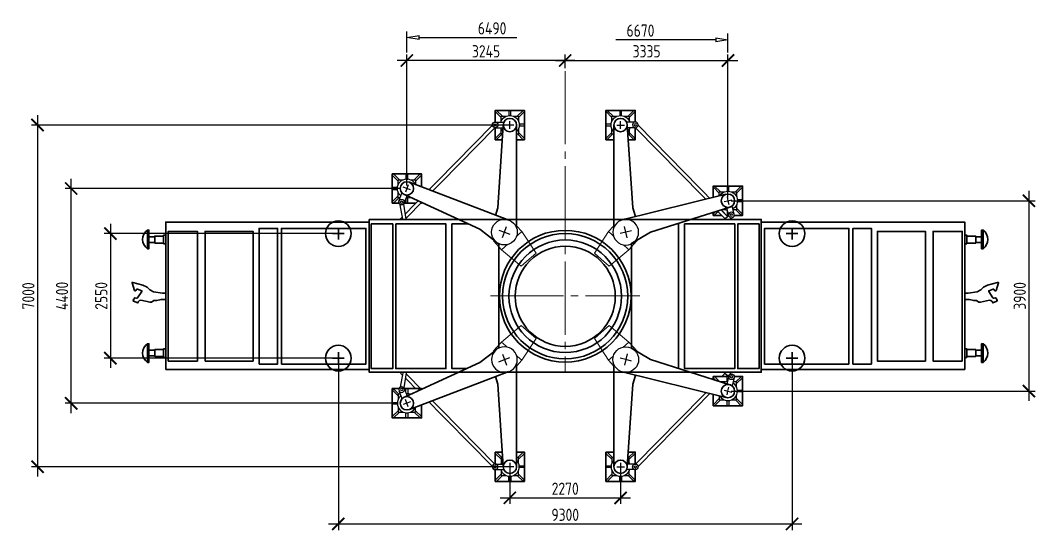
# Model space of a CAD drawing. Header units: millimetres. Extents: x -43929 to 22019, y 6537 to 66314.
# Drawn here: x -42707 to -21895, y 50796 to 61251 of the extents above; entities that cross this region are included whole.
import ezdxf

# ---------------------------------------------------------------- set-up
doc = ezdxf.new("R2010")
doc.units = ezdxf.units.MM
doc.set_wipeout_variables(frame=1)
for name, pattern in [('CENTER', [16, 10, -2, 2, -2]), ('HIDDEN', [9.525, 6.35, -3.175]), ('K5LT_AXLED', [19.5, 15, -1.5, 1.5, -1.5])]:
    doc.linetypes.add(name, pattern=pattern)
for name, color, linetype, lineweight in [('1', 7, 'Continuous', 35), ('axes', 40, 'CENTER', 0), ('dim', 4, 'Continuous', 15), ('hatch2', 7, 'Continuous', 9), ('hid3', 7, 'HIDDEN', 18), ('line2', 7, 'Continuous', 18), ('line3', 7, 'Continuous', 25)]:
    doc.layers.add(name, color=color, linetype=linetype, lineweight=lineweight)
doc.styles.add('ГОСТ 2.304', font='CS_Gost2304.shx')
doc.dimstyles.new('СПДС', dxfattribs={"dimscale": 100, "dimtxt": 2.5, "dimasz": 2.5, "dimexe": 1.25, "dimexo": 0.625, "dimtad": 1, "dimdec": 0, "dimrnd": 0.001, "dimtxsty": 'ГОСТ 2.304', "dimblk": 'ARCHTICK', "dimblk1": 'ARCHTICK', "dimblk2": 'ARCHTICK', "dimcen": 2.5, "dimdle": 2, "dimadec": 0, "dimazin": 2, "dimtfac": 0.75, "dimtdec": 4, "dimtmove": 1, "dimatfit": 3, "dimfxl": 1, "dimtolj": 1, "dimarcsym": 1})

# ---------------------------------------------------------------- blocks, each defined once
blk = doc.blocks.new('A$C5BB45644')
blk.add_wipeout([(-300, -300), (-300, 300), (300, 300), (300, -300)]).dxf.layer = 'hatch2'
at = {"layer": '1', "color": 5, "ltscale": 1000, "true_color": 0x0000ff}
blk.add_lwpolyline([(-300, -300), (300, -300), (300, 300), (-300, 300)], close=True, dxfattribs=at)
at = {"layer": 'line3', "ltscale": 1000}
for points in [[(-153, 179), (-273, 300), (-299, 274), (-179, 153)], [(178, 153), (299, 274), (274, 299), (153, 179)], [(-179, 79), (-179, 179), (-79, 179)], [(79, 179), (178, 179), (178, 79)], [(-179, -153), (-300, -273), (-274, -298), (-164, -189)], [(-49, -189), (-179, -189), (-179, -79)], [(178, -79), (178, -189), (49, -189)], [(164, -189), (275, -300), (300, -274), (178, -153)]]:
    blk.add_lwpolyline(points, dxfattribs=at)
for points in [[(-18, 194), (18, 194), (18, 300), (-18, 300)], [(-194, -18), (-194, 18), (-300, 18), (-300, -18)], [(194, 18), (194, -18), (300, -18), (300, 18)], [(18, -194), (-18, -194), (-18, -300), (18, -300)]]:
    blk.add_lwpolyline(points, close=True, dxfattribs=at)
blk.add_circle((0, 0), 195, dxfattribs=at)
blk = doc.blocks.new('A$C697A24B6')
at = {"layer": 'line2', "ltscale": 1000}
for p, q in [((236, -115), (371, 5)), ((-46, -368), (88, -247))]:
    blk.add_line(p, q, dxfattribs=at)
for points in [[(263, 110), (271, 117), (371, 5), (663, -439), (523, -561), (360, -705), (-46, -368), (-146, -256), (-121, -233)], [(263, 110), (271, 117), (209, 187), (196, 175)], [(-196, -175), (-209, -187), (-146, -256), (-121, -233)]]:
    blk.add_lwpolyline(points, dxfattribs=at)
blk.add_arc((19, 14), 243, 359.7752, 0.2312, dxfattribs=at)
blk = doc.blocks.new('A$C575E5054')
at = {"layer": 'hid3', "ltscale": 1000}
blk.add_blockref('A$C697A24B6', (-1260, 1313), dxfattribs=at)
at = {"layer": 'hid3', "ltscale": 1000, "xscale": -1}
blk.add_blockref('A$C697A24B6', (1260, 1313), dxfattribs=at)
at = {"layer": 'hid3', "ltscale": 1000, "xscale": -1, "rotation": 180}
blk.add_blockref('A$C697A24B6', (-1260, -1313), dxfattribs=at)
at = {"layer": 'hid3', "ltscale": 1000, "rotation": 180}
blk.add_blockref('A$C697A24B6', (1260, -1313), dxfattribs=at)
blk = doc.blocks.new('_ArchTick')
at = {"color": 0, "linetype": 'ByBlock', "const_width": 0.15}
blk.add_lwpolyline([(-0.5, -0.5), (0.5, 0.5)], dxfattribs=at)
blk = doc.blocks.new('*D120')
at = {"layer": 'Defpoints', "color": 0, "ltscale": 1000, "transparency": 16777216}
for p in [(-41664, 57806), (-34784, 57806), (-34784, 53406)]:
    blk.add_point(p, dxfattribs=at)
at = {"layer": 'dim', "color": 0, "lineweight": -2, "ltscale": 1000, "transparency": 16777216}
for p, q in [((-41664, 53206), (-41664, 58006)), ((-34846, 57806), (-41789, 57806)), ((-34846, 53406), (-41789, 53406))]:
    blk.add_line(p, q, dxfattribs=at)
at = {"layer": 'dim', "color": 0, "lineweight": -2, "ltscale": 1000, "transparency": 16777216, "xscale": 250, "yscale": 250, "zscale": 250}
for p, rotation in [((-41664, 57806), 90), ((-41664, 53406), 270)]:
    blk.add_blockref('_ArchTick', p, dxfattribs=dict(at, rotation=rotation))
at = {"layer": 'dim', "color": 0, "ltscale": 1000, "transparency": 16777216, "insert": (-41851, 55606), "char_height": 250, "attachment_point": 5, "rotation": 90, "style": 'ГОСТ 2.304'}
blk.add_mtext('\\A1;4400', dxfattribs=at)
blk = doc.blocks.new('A$C424A34DA')
blk.add_wipeout([(-3358, 1573), (-3256, 1573), (-1421, 3436), (-1257, 3436), (-1366, 1797), (-1480, 1416), (-1493, 1382), (-1499, 1355), (-1504, 1322), (-1504, 1288), (-1499, 1252), (-1483, 1202), (-1468, 1171), (-1442, 1135), (-1410, 1103), (-1369, 1075), (-1327, 1056), (-1278, 1045), (-1236, 1042), (-1193, 1047), (-1144, 1061), (-1087, 1092), (-1052, 1122), (-1023, 1160), (-998, 1207), (-984, 1254), (-979, 1285), (-979, 1313), (-979, 1340), (-979, 3487), (-984, 3529), (-1001, 3566), (-1022, 3592), (-1056, 3616), (-1093, 3627), (-1122, 3629), (-1148, 3626), (-1171, 3618), (-1201, 3600), (-1222, 3580), (-1240, 3551), (-1413, 3551), (-1436, 3548), (-1449, 3541), (-1458, 3534), (-1464, 3527), (-1471, 3514), (-1474, 3503), (-1474, 3492), (-1474, 3486)]).dxf.layer = 'hatch2'
at = {"layer": '1', "color": 5, "ltscale": 1000, "true_color": 0x0000ff}
blk.add_line((-979, 3492), (-979, 1299), dxfattribs=at)
blk.add_lwpolyline([(-1480, 1416), (-1366, 1797), (-1253, 3486)], dxfattribs=at)
blk.add_circle((-1116, 3492), 137, dxfattribs=at)
at = {"layer": 'line3', "ltscale": 1000}
for p, q in [((-1417, 3551), (-1240, 3551)), ((-3358, 1573), (-1474, 3486)), ((-3256, 1573), (-1421, 3436)), ((-1416, 3436), (-1256, 3436))]:
    blk.add_line(p, q, dxfattribs=at)
for points in [[(-1036, 3492), (-1116, 3492), (-1116, 3572)], [(-1116, 3412), (-1116, 3492), (-1196, 3492)], [(-1362, 1305), (-1242, 1305), (-1242, 1185)], [(-1242, 1425), (-1242, 1305), (-1122, 1305)]]:
    blk.add_lwpolyline(points, dxfattribs=at)
for centre, radius in [((-1417, 3494), 57.7), ((-1420, 3494), 23.8), ((-1242, 1305), 263)]:
    blk.add_circle(centre, radius, dxfattribs=at)
blk = doc.blocks.new('A$C2AF7748F')
blk.add_wipeout([(-3331, 1573), (-3381, 1868), (-3394, 1878), (-3403, 1889), (-3409, 1902), (-3412, 1912), (-3412, 1925), (-3410, 1933), (-3407, 1944), (-3346, 2105), (-3357, 2119), (-3377, 2158), (-3383, 2200), (-3377, 2242), (-3358, 2279), (-3328, 2310), (-3288, 2331), (-3246, 2337), (-3203, 2331), (-3194, 2327), (-1153, 1552), (-1095, 1522), (-1048, 1480), (-1009, 1420), (-985, 1339), (-986, 1268), (-999, 1217), (-1015, 1181), (-1036, 1148), (-1061, 1120), (-1100, 1088), (-1137, 1067), (-1182, 1052), (-1228, 1044), (-1271, 1045), (-1324, 1056), (-1371, 1076), (-1422, 1111), (-1434, 1123), (-1750, 1365), (-3243, 2049), (-3300, 1899), (-3308, 1885), (-3310, 1885), (-3258, 1573)]).dxf.layer = 'hatch2'
at = {"layer": '1', "color": 5, "ltscale": 1000, "true_color": 0x0000ff}
blk.add_line((-3194, 2327), (-1153, 1552), dxfattribs=at)
blk.add_lwpolyline([(-1434, 1123), (-1750, 1365), (-3284, 2068)], dxfattribs=at)
blk.add_circle((-3246, 2200), 137, dxfattribs=at)
at = {"layer": 'line3', "ltscale": 1000}
for p, q in [((-3408, 1940), (-3346, 2105)), ((-3258, 1573), (-3309, 1882)), ((-3300, 1899), (-3243, 2049)), ((-3331, 1573), (-3381, 1868))]:
    blk.add_line(p, q, dxfattribs=at)
for points in [[(-3218, 2275), (-3246, 2200), (-3321, 2228)], [(-3171, 2172), (-3246, 2200), (-3274, 2125)], [(-1358, 1349), (-1246, 1306), (-1203, 1419)], [(-1288, 1194), (-1246, 1306), (-1134, 1264)]]:
    blk.add_lwpolyline(points, dxfattribs=at)
for centre, radius in [((-3354, 1920), 57.7), ((-3355, 1917), 23.8), ((-1246, 1306), 263)]:
    blk.add_circle(centre, radius, dxfattribs=at)
blk = doc.blocks.new('A$C7DA3346E')
blk.add_wipeout([(-3256, 1573), (-3375, 1573), (-3411, 1601), (-3417, 1601), (-3429, 1605), (-3441, 1612), (-3447, 1617), (-3452, 1623), (-3457, 1630), (-3462, 1643), (-3464, 1656), (-3463, 1671), (-3422, 1843), (-3446, 1869), (-3465, 1906), (-3472, 1952), (-3465, 1994), (-3446, 2031), (-3416, 2061), (-3376, 2081), (-3336, 2087), (-3292, 2081), (-1141, 1548), (-1055, 1490), (-995, 1396), (-979, 1302), (-996, 1212), (-1053, 1122), (-1139, 1063), (-1243, 1042), (-1337, 1060), (-1406, 1100), (-1749, 1302), (-3314, 1799), (-3350, 1645)]).dxf.layer = 'hatch2'
at = {"layer": '1', "color": 5, "ltscale": 1000, "true_color": 0x0000ff}
blk.add_line((-3292, 2081), (-1141, 1548), dxfattribs=at)
blk.add_lwpolyline([(-1342, 1063), (-1749, 1302), (-3377, 1819)], dxfattribs=at)
blk.add_circle((-3335, 1950), 137, dxfattribs=at)
at = {"layer": 'line3', "ltscale": 1000}
for p, q in [((-3463, 1671), (-3422, 1843)), ((-3350, 1645), (-3314, 1799)), ((-3375, 1573), (-3411, 1601)), ((-3256, 1573), (-3350, 1645))]:
    blk.add_line(p, q, dxfattribs=at)
for points in [[(-3316, 2028), (-3335, 1950), (-3413, 1969)], [(-3257, 1931), (-3335, 1950), (-3354, 1872)], [(-1358, 1334), (-1241, 1305), (-1213, 1422)], [(-1270, 1189), (-1241, 1305), (-1125, 1276)]]:
    blk.add_lwpolyline(points, dxfattribs=at)
for centre, radius in [((-3406, 1658), 57.7), ((-3407, 1655), 23.8), ((-1241, 1305), 263)]:
    blk.add_circle(centre, radius, dxfattribs=at)
blk = doc.blocks.new('*D121')
at = {"layer": 'Defpoints', "color": 0, "ltscale": 1000, "transparency": 16777216}
for p in [(-28203, 57556), (-28203, 53656), (-22033, 53656)]:
    blk.add_point(p, dxfattribs=at)
at = {"layer": 'dim', "color": 0, "lineweight": -2, "ltscale": 1000, "transparency": 16777216}
for p, q in [((-22033, 57756), (-22033, 53456)), ((-28140, 57556), (-21908, 57556)), ((-28140, 53656), (-21908, 53656))]:
    blk.add_line(p, q, dxfattribs=at)
at = {"layer": 'dim', "color": 0, "lineweight": -2, "ltscale": 1000, "transparency": 16777216, "xscale": 250, "yscale": 250, "zscale": 250}
for p, rotation in [((-22033, 57556), 90), ((-22033, 53656), 270)]:
    blk.add_blockref('_ArchTick', p, dxfattribs=dict(at, rotation=rotation))
at = {"layer": 'dim', "color": 0, "ltscale": 1000, "transparency": 16777216, "insert": (-22221, 55606), "char_height": 250, "attachment_point": 5, "rotation": 90, "style": 'ГОСТ 2.304'}
blk.add_mtext('\\A1;3900', dxfattribs=at)
blk = doc.blocks.new('*D151')
at = {"layer": 'Defpoints', "color": 0, "ltscale": 1000, "transparency": 16777216}
for p in [(-34784, 60429), (-31538, 60212), (-34784, 57806)]:
    blk.add_point(p, dxfattribs=at)
at = {"layer": 'dim', "color": 0, "lineweight": -2, "ltscale": 1000, "transparency": 16777216}
for p, q in [((-31338, 60429), (-34984, 60429)), ((-34784, 57869), (-34784, 60554)), ((-31538, 60274), (-31538, 60554))]:
    blk.add_line(p, q, dxfattribs=at)
at = {"layer": 'dim', "color": 0, "lineweight": -2, "ltscale": 1000, "transparency": 16777216, "xscale": 250, "yscale": 250, "zscale": 250, "rotation": 180}
blk.add_blockref('_ArchTick', (-34784, 60429), dxfattribs=at)
at = {"layer": 'dim', "color": 0, "lineweight": -2, "ltscale": 1000, "transparency": 16777216, "xscale": 250, "yscale": 250, "zscale": 250}
blk.add_blockref('_ArchTick', (-31538, 60429), dxfattribs=at)
at = {"layer": 'dim', "color": 0, "ltscale": 1000, "transparency": 16777216, "insert": (-33161, 60617), "char_height": 250, "attachment_point": 5, "style": 'ГОСТ 2.304'}
blk.add_mtext('\\A1;3245', dxfattribs=at)
blk = doc.blocks.new('*D122')
at = {"layer": 'Defpoints', "color": 0, "ltscale": 1000, "transparency": 16777216}
for p in [(-28203, 60429), (-31538, 60212), (-28203, 57556)]:
    blk.add_point(p, dxfattribs=at)
at = {"layer": 'dim', "color": 0, "lineweight": -2, "ltscale": 1000, "transparency": 16777216}
for p, q in [((-31738, 60429), (-28003, 60429)), ((-31538, 60274), (-31538, 60554)), ((-28203, 57619), (-28203, 60554))]:
    blk.add_line(p, q, dxfattribs=at)
at = {"layer": 'dim', "color": 0, "lineweight": -2, "ltscale": 1000, "transparency": 16777216, "xscale": 250, "yscale": 250, "zscale": 250, "rotation": 180}
blk.add_blockref('_ArchTick', (-31538, 60429), dxfattribs=at)
at = {"layer": 'dim', "color": 0, "lineweight": -2, "ltscale": 1000, "transparency": 16777216, "xscale": 250, "yscale": 250, "zscale": 250}
blk.add_blockref('_ArchTick', (-28203, 60429), dxfattribs=at)
at = {"layer": 'dim', "color": 0, "ltscale": 1000, "transparency": 16777216, "insert": (-29870, 60617), "char_height": 250, "attachment_point": 5, "style": 'ГОСТ 2.304'}
blk.add_mtext('\\A1;3335', dxfattribs=at)
blk = doc.blocks.new('*D123')
at = {"layer": 'Defpoints', "color": 0, "ltscale": 1000, "transparency": 16777216}
for p in [(-36188, 54331), (-26888, 54331), (-26888, 50935)]:
    blk.add_point(p, dxfattribs=at)
at = {"layer": 'dim', "color": 0, "lineweight": -2, "ltscale": 1000, "transparency": 16777216}
for p, q in [((-36188, 54269), (-36188, 50810)), ((-26888, 54269), (-26888, 50810)), ((-36388, 50935), (-26688, 50935))]:
    blk.add_line(p, q, dxfattribs=at)
at = {"layer": 'dim', "color": 0, "lineweight": -2, "ltscale": 1000, "transparency": 16777216, "xscale": 250, "yscale": 250, "zscale": 250, "rotation": 180}
blk.add_blockref('_ArchTick', (-36188, 50935), dxfattribs=at)
at = {"layer": 'dim', "color": 0, "lineweight": -2, "ltscale": 1000, "transparency": 16777216, "xscale": 250, "yscale": 250, "zscale": 250}
blk.add_blockref('_ArchTick', (-26888, 50935), dxfattribs=at)
at = {"layer": 'dim', "color": 0, "ltscale": 1000, "transparency": 16777216, "insert": (-31538, 51122), "char_height": 250, "attachment_point": 5, "style": 'ГОСТ 2.304'}
blk.add_mtext('\\A1;9300', dxfattribs=at)
blk = doc.blocks.new('*D124')
at = {"layer": 'Defpoints', "color": 0, "ltscale": 1000, "transparency": 16777216}
for p in [(-32673, 52106), (-30403, 52106), (-30403, 51469)]:
    blk.add_point(p, dxfattribs=at)
at = {"layer": 'dim', "color": 0, "lineweight": -2, "ltscale": 1000, "transparency": 16777216}
for p, q in [((-32673, 52044), (-32673, 51344)), ((-30403, 52044), (-30403, 51344)), ((-32873, 51469), (-30203, 51469))]:
    blk.add_line(p, q, dxfattribs=at)
at = {"layer": 'dim', "color": 0, "lineweight": -2, "ltscale": 1000, "transparency": 16777216, "xscale": 250, "yscale": 250, "zscale": 250, "rotation": 180}
blk.add_blockref('_ArchTick', (-32673, 51469), dxfattribs=at)
at = {"layer": 'dim', "color": 0, "lineweight": -2, "ltscale": 1000, "transparency": 16777216, "xscale": 250, "yscale": 250, "zscale": 250}
blk.add_blockref('_ArchTick', (-30403, 51469), dxfattribs=at)
at = {"layer": 'dim', "color": 0, "ltscale": 1000, "transparency": 16777216, "insert": (-31538, 51656), "char_height": 250, "attachment_point": 5, "style": 'ГОСТ 2.304'}
blk.add_mtext('\\A1;2270', dxfattribs=at)
blk = doc.blocks.new('_ClosedBlank')
at = {"color": 0, "linetype": 'ByBlock', "lineweight": -2}
for p, q in [((-1, 0.167), (0, 0)), ((-1, 0.167), (-1, -0.167)), ((0, 0), (-1, -0.167))]:
    blk.add_line(p, q, dxfattribs=at)
blk = doc.blocks.new('*D152')
at = {"layer": 'Defpoints', "color": 0, "ltscale": 1000, "transparency": 16777216}
for p in [(-31538, 60900), (-34784, 60533), (-31538, 60533)]:
    blk.add_point(p, dxfattribs=at)
at = {"layer": 'dim', "color": 0, "lineweight": -2, "ltscale": 1000, "transparency": 16777216}
for p, q in [((-34784, 60595), (-34784, 61025)), ((-34534, 60900), (-32533, 60900))]:
    blk.add_line(p, q, dxfattribs=at)
at = {"layer": 'dim', "color": 0, "lineweight": -2, "ltscale": 1000, "transparency": 16777216, "xscale": 250, "yscale": 250, "zscale": 250, "rotation": 180}
blk.add_blockref('_ClosedBlank', (-34784, 60900), dxfattribs=at)
at = {"layer": 'dim', "color": 0, "ltscale": 1000, "transparency": 16777216, "insert": (-33036, 61087), "char_height": 250, "attachment_point": 5, "style": 'ГОСТ 2.304'}
blk.add_mtext('\\A1;6490', dxfattribs=at)
blk = doc.blocks.new('_None')
blk = doc.blocks.new('*D153')
at = {"layer": 'Defpoints', "color": 0, "ltscale": 1000, "transparency": 16777216}
for p in [(-31538, 60854), (-31538, 60533), (-28203, 60533)]:
    blk.add_point(p, dxfattribs=at)
at = {"layer": 'dim', "color": 0, "lineweight": -2, "ltscale": 1000, "transparency": 16777216}
for p, q in [((-28203, 60595), (-28203, 60979)), ((-28453, 60854), (-30498, 60854))]:
    blk.add_line(p, q, dxfattribs=at)
at = {"layer": 'dim', "color": 0, "lineweight": -2, "ltscale": 1000, "transparency": 16777216, "xscale": 250, "yscale": 250, "zscale": 250}
blk.add_blockref('_ClosedBlank', (-28203, 60854), dxfattribs=at)
at = {"layer": 'dim', "color": 0, "ltscale": 1000, "transparency": 16777216, "insert": (-29995, 61041), "char_height": 250, "attachment_point": 5, "style": 'ГОСТ 2.304'}
blk.add_mtext('\\A1;6670', dxfattribs=at)
blk = doc.blocks.new('*D125')
at = {"layer": 'Defpoints', "color": 0, "ltscale": 1000, "transparency": 16777216}
for p in [(-36188, 56881), (-40861, 54331), (-36188, 54331)]:
    blk.add_point(p, dxfattribs=at)
at = {"layer": 'dim', "color": 0, "lineweight": -2, "ltscale": 1000, "transparency": 16777216}
for p, q in [((-40861, 57081), (-40861, 54131)), ((-36250, 56881), (-40986, 56881)), ((-36250, 54331), (-40986, 54331))]:
    blk.add_line(p, q, dxfattribs=at)
at = {"layer": 'dim', "color": 0, "lineweight": -2, "ltscale": 1000, "transparency": 16777216, "xscale": 250, "yscale": 250, "zscale": 250}
for p, rotation in [((-40861, 56881), 90), ((-40861, 54331), 270)]:
    blk.add_blockref('_ArchTick', p, dxfattribs=dict(at, rotation=rotation))
at = {"layer": 'dim', "color": 0, "ltscale": 1000, "transparency": 16777216, "insert": (-41048, 55606), "char_height": 250, "attachment_point": 5, "rotation": 90, "style": 'ГОСТ 2.304'}
blk.add_mtext('\\A1;2550', dxfattribs=at)
blk = doc.blocks.new('*D126')
at = {"layer": 'Defpoints', "color": 0, "ltscale": 1000, "transparency": 16777216}
for p in [(-32673, 59106), (-42355, 52106), (-32673, 52106)]:
    blk.add_point(p, dxfattribs=at)
at = {"layer": 'dim', "color": 0, "lineweight": -2, "ltscale": 1000, "transparency": 16777216}
for p, q in [((-32735, 59106), (-42480, 59106)), ((-42355, 59306), (-42355, 51906)), ((-32735, 52106), (-42480, 52106))]:
    blk.add_line(p, q, dxfattribs=at)
at = {"layer": 'dim', "color": 0, "lineweight": -2, "ltscale": 1000, "transparency": 16777216, "xscale": 250, "yscale": 250, "zscale": 250}
for p, rotation in [((-42355, 59106), 90), ((-42355, 52106), 270)]:
    blk.add_blockref('_ArchTick', p, dxfattribs=dict(at, rotation=rotation))
at = {"layer": 'dim', "color": 0, "ltscale": 1000, "transparency": 16777216, "insert": (-42543, 55606), "char_height": 250, "attachment_point": 5, "rotation": 90, "style": 'ГОСТ 2.304'}
blk.add_mtext('\\A1;7000', dxfattribs=at)

msp = doc.modelspace()

# ---------------------------------------------------------------- linework, layer by layer
at = {"layer": '1', "color": 5, "ltscale": 1000, "true_color": 0x0000ff}
for points in [[(-39726.8, 54094.8), (-35554.4, 54094.8), (-35554.4, 57117.5), (-39726.8, 57117.5)], [(-23348.7, 54094.8), (-27521.1, 54094.8), (-27521.1, 57117.5), (-23348.7, 57117.5)]]:
    msp.add_lwpolyline(points, close=True, dxfattribs=at)
at = {"layer": '1', "ltscale": 1000}
for points in [[(-35512.1, 57079.8), (-35072.6, 57079.8), (-35072.6, 54117.4), (-35512.1, 54117.4)], [(-35013.1, 57079.8), (-33982.5, 57079.8), (-33982.5, 54117.4), (-35013.1, 54117.4)], [(-33862.1, 57079.8), (-32898.3, 57079.8), (-32898.3, 54117.4), (-33862.1, 54117.4)], [(-29213.4, 57079.8), (-30177.2, 57079.8), (-30177.2, 54117.4), (-29213.4, 54117.4)], [(-28062.4, 57079.8), (-29093, 57079.8), (-29093, 54117.4), (-28062.4, 54117.4)], [(-27563.4, 57079.8), (-28002.9, 57079.8), (-28002.9, 54117.4), (-27563.4, 54117.4)], [(-40102, 56953), (-40070.7, 56953), (-40070.7, 56573.2), (-40102, 56573.2)], [(-39951, 56702.2), (-40070.7, 56702.2), (-40070.7, 56817.1), (-39951, 56817.1)], [(-39768.9, 56689.5), (-39951, 56689.5), (-39951, 56831.4), (-39768.9, 56831.4)], [(-39726.8, 56675), (-39768.9, 56675), (-39768.9, 56850.2), (-39726.8, 56850.2)], [(-39673.5, 54271.9), (-39077.5, 54271.9), (-39077.5, 56927.8), (-39673.5, 56927.8)], [(-38919.9, 54271.9), (-37934.8, 54271.9), (-37934.8, 56927.8), (-38919.9, 56927.8)], [(-37813.6, 54209.3), (-37432.7, 54209.3), (-37432.7, 56987.9), (-37813.6, 56987.9)], [(-37353.6, 54209.3), (-35622.1, 54209.3), (-35622.1, 56987.9), (-37353.6, 56987.9)], [(-25722, 54209.3), (-27453.4, 54209.3), (-27453.4, 56987.9), (-25722, 56987.9)], [(-25261.9, 54209.3), (-25642.8, 54209.3), (-25642.8, 56987.9), (-25261.9, 56987.9)], [(-24155.6, 54271.9), (-25140.7, 54271.9), (-25140.7, 56927.8), (-24155.6, 56927.8)], [(-23402, 54271.9), (-23998, 54271.9), (-23998, 56927.8), (-23402, 56927.8)], [(-23348.7, 56675), (-23306.6, 56675), (-23306.6, 56850.2), (-23348.7, 56850.2)], [(-23306.6, 56689.5), (-23124.5, 56689.5), (-23124.5, 56831.4), (-23306.6, 56831.4)], [(-23124.5, 56702.2), (-23004.9, 56702.2), (-23004.9, 56817.1), (-23124.5, 56817.1)], [(-22973.5, 56953), (-23004.9, 56953), (-23004.9, 56573.2), (-22973.5, 56573.2)], [(-40102, 54244.2), (-40070.7, 54244.2), (-40070.7, 54624), (-40102, 54624)], [(-22973.5, 54244.2), (-23004.9, 54244.2), (-23004.9, 54624), (-22973.5, 54624)], [(-39951, 54495.1), (-40070.7, 54495.1), (-40070.7, 54380.2), (-39951, 54380.2)], [(-39768.9, 54507.7), (-39951, 54507.7), (-39951, 54365.8), (-39768.9, 54365.8)], [(-39726.8, 54522.2), (-39768.9, 54522.2), (-39768.9, 54347), (-39726.8, 54347)], [(-23348.7, 54522.2), (-23306.6, 54522.2), (-23306.6, 54347), (-23348.7, 54347)], [(-23306.6, 54507.7), (-23124.5, 54507.7), (-23124.5, 54365.8), (-23306.6, 54365.8)], [(-23124.5, 54495.1), (-23004.9, 54495.1), (-23004.9, 54380.2), (-23124.5, 54380.2)]]:
    msp.add_lwpolyline(points, close=True, dxfattribs=at)
at = {"layer": '1', "ltscale": 100}
for points in [[(-36307.8, 56881.2), (-36187.8, 56881.2), (-36187.8, 56761.2)], [(-36187.8, 57001.2), (-36187.8, 56881.2), (-36067.8, 56881.2)], [(-27007.8, 56881.2), (-26887.8, 56881.2), (-26887.8, 56761.2)], [(-26887.8, 57001.2), (-26887.8, 56881.2), (-26767.8, 56881.2)], [(-36307.8, 54331.2), (-36187.8, 54331.2), (-36187.8, 54211.2)], [(-36187.8, 54451.2), (-36187.8, 54331.2), (-36067.8, 54331.2)], [(-27007.8, 54331.2), (-26887.8, 54331.2), (-26887.8, 54211.2)], [(-26887.8, 54451.2), (-26887.8, 54331.2), (-26767.8, 54331.2)]]:
    msp.add_lwpolyline(points, dxfattribs=at)
at = {"layer": '1', "color": 5, "ltscale": 1000, "true_color": 0x0000ff}
for points in [[(-39725.7, 55663.6), (-39792.6, 55663.6), (-39977.8, 55686.1), (-40053.6, 55731.1), (-40108.9, 55786.4), (-40192.5, 55822.4), (-40398.3, 55881.6), (-40416.8, 55881.6), (-40416.8, 55873.3), (-40367.3, 55719.3), (-40354.5, 55710.4), (-40345.2, 55710.4), (-40335.9, 55717.9), (-40319.1, 55742.7), (-40307.2, 55742.7), (-40219.2, 55711.3), (-40219.2, 55703.4), (-40219.2, 55694.5), (-40302.8, 55567.5), (-40316, 55560.8), (-40325.8, 55560.8), (-40362.8, 55567.2), (-40390.9, 55515.9), (-40386, 55495.4), (-40299.2, 55462.6), (-40291.2, 55483.6), (-40263.1, 55512.7), (-40235, 55516.1), (-40046.2, 55477.5), (-40017.2, 55477.5), (-39968.7, 55511.1), (-39910.8, 55511.1), (-39820.8, 55533.6), (-39726.8, 55533.6)], [(-23349.2, 55663.6), (-23282.3, 55663.6), (-23097.2, 55686.1), (-23021.3, 55731.1), (-22966, 55786.4), (-22882.4, 55822.4), (-22676.7, 55881.6), (-22658.1, 55881.6), (-22658.1, 55873.3), (-22707.6, 55719.3), (-22720.4, 55710.4), (-22729.7, 55710.4), (-22739, 55717.9), (-22755.8, 55742.7), (-22767.8, 55742.7), (-22855.8, 55711.3), (-22855.8, 55703.4), (-22855.8, 55694.5), (-22772.1, 55567.5), (-22758.9, 55560.8), (-22749.1, 55560.8), (-22712.1, 55567.2), (-22684, 55515.9), (-22688.9, 55495.4), (-22775.8, 55462.6), (-22783.7, 55483.6), (-22811.8, 55512.7), (-22840, 55516.1), (-23028.7, 55477.5), (-23057.7, 55477.5), (-23106.2, 55511.1), (-23164.1, 55511.1), (-23254.2, 55533.6), (-23348.1, 55533.6)]]:
    msp.add_lwpolyline(points, dxfattribs=at)
at = {"layer": '1', "ltscale": 100}
for centre, radius in [((-36187.8, 56881.2), 262.8), ((-26887.8, 56881.2), 262.8), ((-31537.8, 55598.6), 1349.9), ((-31537.8, 55598.6), 1026.7), ((-36187.8, 54331.2), 262.8), ((-26887.8, 54331.2), 262.8)]:
    msp.add_circle(centre, radius, dxfattribs=at)
at = {"layer": '1', "color": 5, "ltscale": 1000, "true_color": 0x0000ff}
msp.add_circle((-31537.8, 55598.6), 1282.6, dxfattribs=at)
at = {"layer": '1', "ltscale": 1000}
msp.add_circle((-31537.8, 55598.6), 1152.8, dxfattribs=at)
for centre, start, end in [((-39966.8, 56762.6), 125.37802, 234.62198), ((-23108.7, 56762.6), 305.37802, 54.62198), ((-39966.8, 54434.6), 125.37802, 234.62198), ((-23108.7, 54434.6), 305.37802, 54.62198)]:
    msp.add_arc(centre, 233.5, start, end, dxfattribs=at)
at = {"layer": 'axes', "color": 40, "linetype": 'K5LT_AXLED', "ltscale": 100}
for p, q in [((-31537.8, 60211.7), (-31537.8, 54041.2)), ((-33070.1, 55606.2), (-30005.4, 55606.2))]:
    msp.add_line(p, q, dxfattribs=at)

# ---------------------------------------------------------------- block references
at = {"layer": '1', "ltscale": 1000}
for name, p in [('A$C5BB45644', (-32672.8, 59106.2)), ('A$C5BB45644', (-30402.8, 59106.2)), ('A$C5BB45644', (-34783.8, 57806.2)), ('A$C5BB45644', (-28202.8, 57556.2)), ('A$C575E5054', (-31537.8, 55606.2))]:
    msp.add_blockref(name, p, dxfattribs=at)
at = {"layer": '1', "ltscale": 1000, "xscale": -1, "rotation": 180}
for p in [(-32672.8, 52106.2), (-30402.8, 52106.2)]:
    msp.add_blockref('A$C5BB45644', p, dxfattribs=at)

# ---------------------------------------------------------------- dimensions: what is measured, and where the dimension line sits
at = {"layer": 'dim', "ltscale": 1000}
dim = msp.add_linear_dim(base=(-31537.8, 60899.7), p1=(-34783.8, 60532.8), p2=(-31537.8, 60532.8), text='6490', dimstyle='СПДС', override={"dimlfac": 1, "dimtxsty": 'ГОСТ 2.304', "dimblk1": 'ClosedBlank', "dimblk2": 'None', "dimsah": 1, "dimse2": 1, "dimsd2": 1, "dimfxl": 1.25, "dimtolj": 1}, dxfattribs=at)
dim.commit()
dim.dimension.update_dxf_attribs({"geometry": '*D152', "text_midpoint": (-33035.8, 61087.2)})
dim = msp.add_linear_dim(base=(-31537.8, 60853.9), p1=(-28202.8, 60532.8), p2=(-31537.8, 60532.8), angle=180, text='6670', dimstyle='СПДС', override={"dimlfac": 1, "dimtxsty": 'ГОСТ 2.304', "dimblk1": 'ClosedBlank', "dimblk2": 'None', "dimsah": 1, "dimse1": 0, "dimse2": 1, "dimsd1": 0, "dimsd2": 1, "dimfxl": 1.25, "dimtolj": 1}, dxfattribs=at)
dim.commit()
dim.dimension.update_dxf_attribs({"geometry": '*D153', "text_midpoint": (-29995.3, 61041.4)})
dim = msp.add_linear_dim(base=(-40860.6, 54331.2), p1=(-36187.8, 56881.2), p2=(-36187.8, 54331.2), angle=90, dimstyle='СПДС', override={"dimfxl": 1.25}, dxfattribs=at)
dim.commit()
dim.dimension.update_dxf_attribs({"geometry": '*D125', "text_midpoint": (-41048.1, 55606.2)})

# ---------------------------------------------------------------- next in the draw order: block references
at = {"layer": '1', "ltscale": 1000, "xscale": -1}
msp.add_blockref('A$C424A34DA', (-31518.9, 55614.3), dxfattribs=at)
at = {"layer": '1', "ltscale": 1000, "rotation": 180}
msp.add_blockref('A$C424A34DA', (-31518.9, 55598), dxfattribs=at)

# ---------------------------------------------------------------- next in the draw order: dimensions: what is measured, and where the dimension line sits
at = {"layer": 'dim', "ltscale": 1000}
dim = msp.add_linear_dim(base=(-41663.6, 57806.2), p1=(-34783.8, 53406.2), p2=(-34783.8, 57806.2), angle=90, dimstyle='СПДС', override={"dimfxl": 1.25}, dxfattribs=at)
dim.commit()
dim.dimension.update_dxf_attribs({"geometry": '*D120', "text_midpoint": (-41851.1, 55606.2)})

# ---------------------------------------------------------------- next in the draw order: block references
at = {"layer": '1', "ltscale": 1000}
msp.add_blockref('A$C424A34DA', (-31556.6, 55614.3), dxfattribs=at)
at = {"layer": '1', "ltscale": 1000, "xscale": -1}
msp.add_blockref('A$C7DA3346E', (-31537.8, 55606.2), dxfattribs=at)
at = {"layer": '1', "ltscale": 1000, "xscale": -1, "rotation": 180}
for name, p in [('A$C424A34DA', (-31556.6, 55598)), ('A$C5BB45644', (-28202.8, 53656.2))]:
    msp.add_blockref(name, p, dxfattribs=at)

# ---------------------------------------------------------------- next in the draw order: block references
at = {"layer": '1', "ltscale": 1000}
msp.add_blockref('A$C2AF7748F', (-31537.8, 55606.2), dxfattribs=at)
at = {"layer": '1', "ltscale": 1000, "rotation": 180}
msp.add_blockref('A$C7DA3346E', (-31537.8, 55606.2), dxfattribs=at)
at = {"layer": '1', "ltscale": 1000, "xscale": -1, "rotation": 180}
msp.add_blockref('A$C5BB45644', (-34783.8, 53406.2), dxfattribs=at)

# ---------------------------------------------------------------- next in the draw order: dimensions: what is measured, and where the dimension line sits
at = {"layer": 'dim', "ltscale": 1000}
for base, p1, p2, picture, middle in [((-28202.8, 60429.3), (-31537.8, 60211.7), (-28202.8, 57556.2), '*D122', (-29870.3, 60616.8)), ((-30402.8, 51469), (-32672.8, 52106.2), (-30402.8, 52106.2), '*D124', (-31537.8, 51656.5))]:
    dim = msp.add_linear_dim(base=base, p1=p1, p2=p2, dimstyle='СПДС', override={"dimfxl": 1.25}, dxfattribs=at)
    dim.commit()
    dim.dimension.update_dxf_attribs({"geometry": picture, "text_midpoint": middle})

# ---------------------------------------------------------------- next in the draw order: block references
at = {"layer": '1', "ltscale": 1000, "xscale": -1, "rotation": 180}
msp.add_blockref('A$C2AF7748F', (-31537.8, 55606.2), dxfattribs=at)

# ---------------------------------------------------------------- next in the draw order: dimensions: what is measured, and where the dimension line sits
at = {"layer": 'dim', "ltscale": 1000}
dim = msp.add_linear_dim(base=(-34783.8, 60429.3), p1=(-31537.8, 60211.7), p2=(-34783.8, 57806.2), text='3245', dimstyle='СПДС', override={"dimlfac": 1, "dimtxsty": 'ГОСТ 2.304', "dimblk1": 'ArchTick', "dimblk2": 'ArchTick', "dimsah": 1, "dimfxl": 1.25, "dimtolj": 1}, dxfattribs=at)
dim.commit()
dim.dimension.update_dxf_attribs({"geometry": '*D151', "text_midpoint": (-33160.8, 60616.8)})
dim = msp.add_linear_dim(base=(-22033.4, 53656.2), p1=(-28202.8, 57556.2), p2=(-28202.8, 53656.2), angle=90, dimstyle='СПДС', override={"dimfxl": 1.25}, dxfattribs=at)
dim.commit()
dim.dimension.update_dxf_attribs({"geometry": '*D121', "text_midpoint": (-22220.9, 55606.2)})

# ---------------------------------------------------------------- next in the draw order: linework, layer by layer
at = {"layer": '1', "color": 5, "ltscale": 1000, "true_color": 0x0000ff}
msp.add_lwpolyline([(-35554.4, 57171.2), (-27521.1, 57171.2), (-27521.1, 54041.2), (-35554.4, 54041.2)], close=True, dxfattribs=at)

# ---------------------------------------------------------------- next in the draw order: dimensions: what is measured, and where the dimension line sits
at = {"layer": 'dim', "ltscale": 1000}
dim = msp.add_linear_dim(base=(-42355.3, 52106.2), p1=(-32672.8, 59106.2), p2=(-32672.8, 52106.2), angle=90, dimstyle='СПДС', override={"dimfxl": 1.25}, dxfattribs=at)
dim.commit()
dim.dimension.update_dxf_attribs({"geometry": '*D126', "text_midpoint": (-42542.8, 55606.2)})
dim = msp.add_linear_dim(base=(-26887.8, 50934.5), p1=(-36187.8, 54331.2), p2=(-26887.8, 54331.2), dimstyle='СПДС', override={"dimfxl": 1.25}, dxfattribs=at)
dim.commit()
dim.dimension.update_dxf_attribs({"geometry": '*D123', "text_midpoint": (-31537.8, 51122)})

doc.saveas('drawing.dxf')
